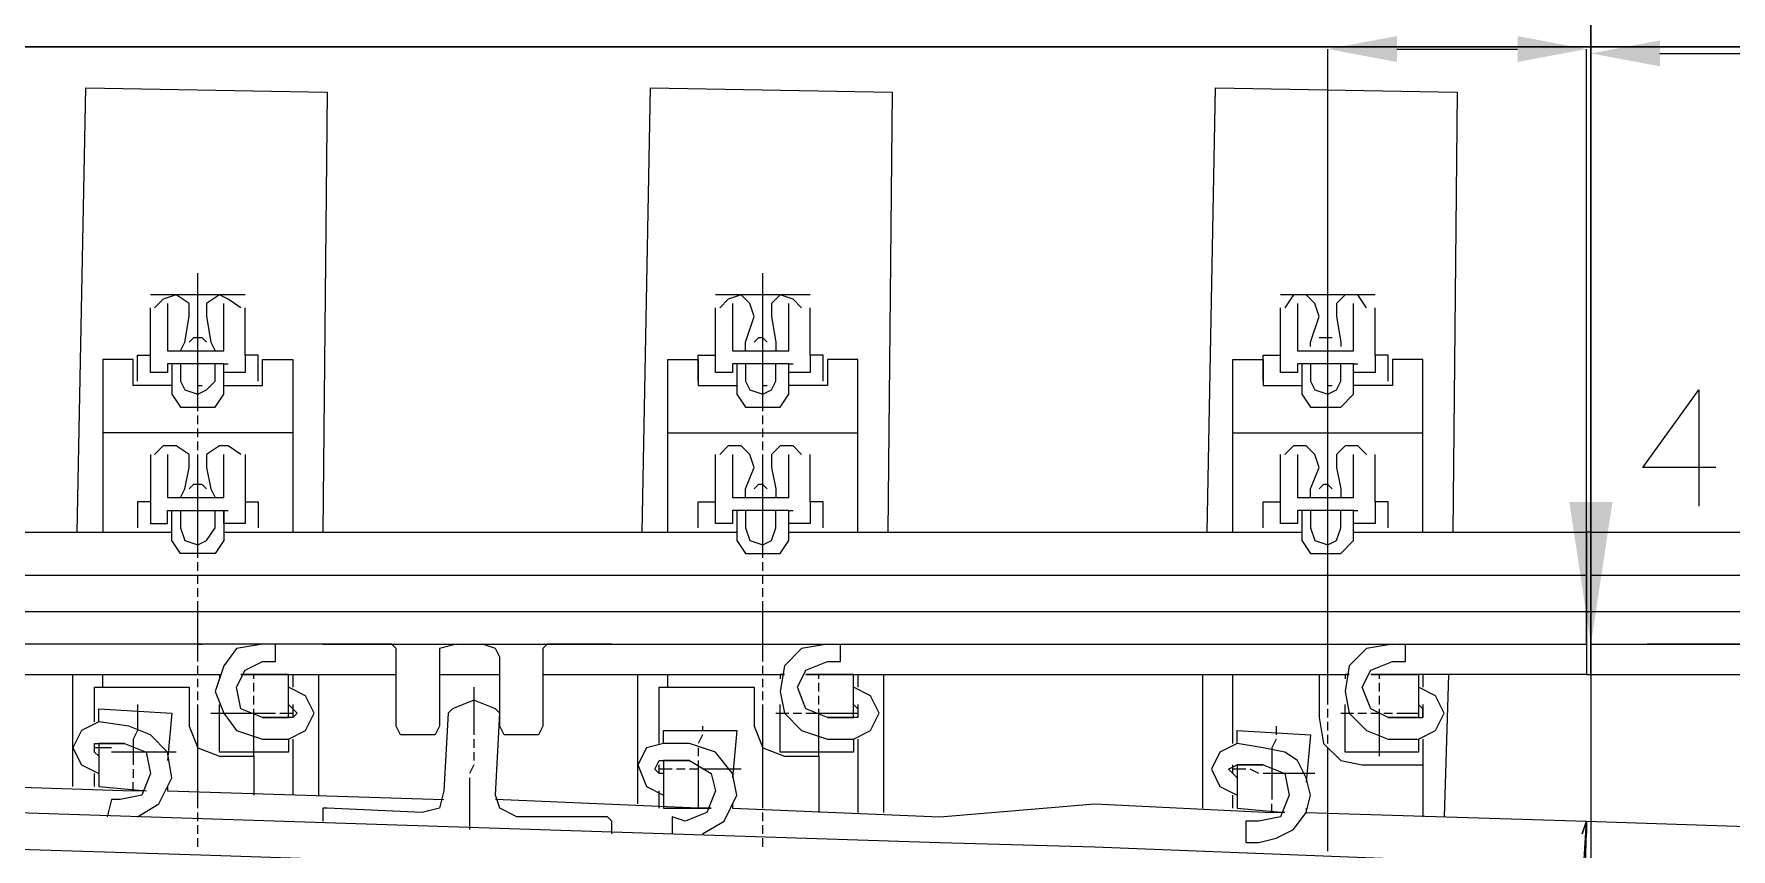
# Model space of a CAD drawing. Header units: millimetres. Extents: x -45 to 90, y -17 to 16.
# Drawn here: x 15.128 to 16.931, y 0.497 to 1.364 of the extents above; entities that cross this region are included whole.
import ezdxf

# ---------------------------------------------------------------- set-up
doc = ezdxf.new("R2010")
doc.units = ezdxf.units.MM
doc.layers.add('PDF_Geometry', color=7, linetype='Continuous')
doc.layers.add('PDF_Solid Fills', color=7, linetype='Continuous')

msp = doc.modelspace()

# ---------------------------------------------------------------- linework, layer by layer
at = {"color": 5}
msp.add_line((0, 1.35), (53.4325, 1.35), dxfattribs=at)
at = {"color": 2}
msp.add_line((0, 0.75), (53.4325, 0.75), dxfattribs=at)
at = {"color": 6}
msp.add_lwpolyline([(-0.0021, -1.3499), (23.64, -1.95), (23.7209, 1.35), (0.0002, 1.3501)], close=True, dxfattribs=at)
at = {"color": 2}
msp.add_arc((-0.8299, -500.0575), 500.8082, 85.235272, 89.904911, dxfattribs=at)
at = {"layer": 'PDF_Geometry', "lineweight": 25}
for points in [[(16.7825, 0.8664), (16.7825, 2.2141)], [(16.7825, 1.554), (16.7825, 0.7151), (16.8421, 0.7151)], [(16.7825, 0.7885), (16.8421, 0.7885), (18.6024, 0.7885), (18.6024, 0.7151), (18.6024, 1.554)], [(15.5768, 0.7151), (15.5585, 0.7107), (15.5585, 0.7014), (15.5585, 0.628), (15.5539, 0.6189), (15.5493, 0.6189), (15.5218, 0.6189), (15.5172, 0.6189), (15.5127, 0.628), (15.5127, 0.706), (15.5127, 0.7107), (15.5081, 0.7151), (15.4943, 0.7151), (15.4897, 0.7151), (15.4576, 0.7151), (15.4485, 0.7151), (15.4393, 0.7151), (15.4347, 0.7151), (15.5768, 0.7151), (15.6043, 0.7151), (15.7419, 0.7151), (15.9711, 0.7151), (15.9848, 0.7151), (16.5716, 0.7151), (16.5853, 0.7151), (16.7183, 0.7151), (16.7779, 0.7151), (16.7779, 1.3477)], [(16.5028, 0.6509), (16.5028, 0.6601), (16.5028, 0.6647), (16.5028, 0.6739), (16.5028, 0.6784), (16.5028, 0.6876), (16.5028, 0.6922), (16.5028, 0.7014), (16.5028, 0.706), (16.5028, 0.7151), (16.5028, 1.3477)], [(16.5762, 1.3477), (16.7045, 1.3477)], [(16.7825, 0.8343), (16.7825, 1.3431)], [(16.8558, 1.3431), (17.0254, 1.3431)], [(15.1734, 0.8343), (15.1826, 1.3065), (15.4393, 1.3019), (15.4347, 0.8343)], [(15.774, 0.8343), (15.7831, 1.3065), (16.0398, 1.3019), (16.0352, 0.8343)], [(16.3745, 0.8343), (16.3836, 1.3065), (16.6404, 1.3019), (16.6358, 0.8343)], [(15.3018, 1.0727), (15.3018, 1.0864), (15.3018, 1.1002), (15.3018, 1.1094)], [(15.9023, 1.0727), (15.9023, 1.0864), (15.9023, 1.1002), (15.9023, 1.1094)], [(16.5028, 1.0268), (16.5028, 1.0406), (16.5028, 1.0545), (16.5028, 1.0681), (16.5028, 1.0819), (16.5028, 1.0956), (16.5028, 1.1094)], [(16.5028, 1.091), (16.5028, 1.1048)], [(15.3522, 1.0864), (15.2514, 1.0864)], [(15.2835, 1.0268), (15.288, 1.036), (15.2926, 1.0635), (15.2926, 1.0773), (15.2789, 1.0864), (15.2651, 1.0819), (15.2559, 1.0727)], [(15.3018, 1.036), (15.3018, 1.0452), (15.3018, 1.0498), (15.3018, 1.0589), (15.3018, 1.0635), (15.3018, 1.0727), (15.3018, 1.0773), (15.3018, 1.0864), (15.3018, 1.091), (15.3018, 1.1002)], [(15.3476, 1.0727), (15.3339, 1.0819), (15.3247, 1.0864), (15.311, 1.0773), (15.311, 1.0635), (15.3155, 1.036), (15.3201, 1.0268)], [(15.9527, 1.0864), (15.8519, 1.0864)], [(15.884, 1.0268), (15.884, 1.036), (15.8931, 1.0635), (15.8886, 1.0773), (15.8794, 1.0864), (15.8656, 1.0819), (15.8565, 1.0727)], [(15.9023, 1.036), (15.9023, 1.0452), (15.9023, 1.0498), (15.9023, 1.0589), (15.9023, 1.0635), (15.9023, 1.0727), (15.9023, 1.0773), (15.9023, 1.0864), (15.9023, 1.091), (15.9023, 1.1002)], [(15.9436, 1.0727), (15.9344, 1.0819), (15.9206, 1.0864), (15.9115, 1.0773), (15.9115, 1.0635), (15.9161, 1.036), (15.9161, 1.0268)], [(16.5533, 1.0864), (16.4524, 1.0864)], [(16.4845, 1.0314), (16.4845, 1.036), (16.4937, 1.0635), (16.4891, 1.0773), (16.4799, 1.0864), (16.4662, 1.0864), (16.457, 1.0727)], [(16.5028, 1.0131), (16.5028, 1.0223), (16.5028, 1.0314), (16.5028, 1.036), (16.5028, 1.0452), (16.5028, 1.0498), (16.5028, 1.0589), (16.5028, 1.0635), (16.5028, 1.0727), (16.5028, 1.0773), (16.5028, 1.0864)], [(16.5441, 1.0727), (16.5349, 1.0864), (16.5212, 1.0864), (16.512, 1.0773), (16.512, 1.0635), (16.5166, 1.036), (16.5166, 1.0314)], [(15.2376, 0.9948), (15.2376, 1.0223), (15.2514, 1.0223), (15.2514, 1.0727)], [(15.2697, 1.0773), (15.2697, 1.0268), (15.3293, 1.0268), (15.3293, 1.0773)], [(15.3018, 1.0589), (15.3018, 1.0681)], [(15.366, 0.9948), (15.366, 1.0223), (15.3522, 1.0223), (15.3522, 1.0727)], [(15.8335, 0.9948), (15.8335, 1.0223), (15.8519, 1.0223), (15.8519, 1.0727)], [(15.8702, 1.0773), (15.8702, 1.0268), (15.9298, 1.0268), (15.9298, 1.0773)], [(15.9023, 1.0589), (15.9023, 1.0681)], [(15.9665, 0.9948), (15.9665, 1.0223), (15.9527, 1.0223), (15.9527, 1.0727)], [(16.4341, 0.9948), (16.4341, 1.0223), (16.4524, 1.0223), (16.4524, 1.0727)], [(16.4707, 1.0773), (16.4707, 1.0268), (16.5303, 1.0268), (16.5303, 1.0773)], [(16.567, 0.9948), (16.567, 1.0223), (16.5533, 1.0223), (16.5533, 1.0727)], [(15.3018, 1.0452), (15.3018, 1.0545)], [(15.9023, 1.0452), (15.9023, 1.0545)], [(15.311, 1.036), (15.3064, 1.0406), (15.2972, 1.0406), (15.2926, 1.036)], [(15.3018, 1.0223), (15.3018, 1.0314), (15.3018, 1.0406)], [(15.9069, 1.036), (15.9023, 1.0406), (15.8977, 1.0406), (15.8931, 1.036)], [(15.9023, 1.0223), (15.9023, 1.0314), (15.9023, 1.0406)], [(16.5074, 1.0406), (16.5028, 1.0406), (16.4982, 1.0406), (16.4937, 1.0406)], [(15.2743, 0.9902), (15.233, 0.9902), (15.233, 1.0177), (15.2009, 1.0177), (15.2009, 0.8343)], [(15.2743, 1.0131), (15.2743, 0.981), (15.2835, 0.9672), (15.3201, 0.9672), (15.3293, 0.981), (15.3293, 1.0131), (15.2743, 1.0131), (15.2697, 1.0131), (15.2697, 1.0039), (15.2514, 1.0039), (15.2514, 1.0223)], [(15.2835, 1.0131), (15.2835, 0.9948), (15.288, 0.9856), (15.3018, 0.981), (15.311, 0.9856), (15.3201, 0.9948), (15.3201, 1.0131)], [(15.3018, 0.9627), (15.3018, 0.9718), (15.3018, 0.9764), (15.3018, 0.9856), (15.3018, 0.9902), (15.3018, 0.9993), (15.3018, 1.0039), (15.3018, 1.0131), (15.3018, 1.0177), (15.3018, 1.0268)], [(15.3018, 1.0085), (15.3018, 1.0177)], [(15.3522, 1.0223), (15.3522, 1.0039), (15.3293, 1.0039), (15.3293, 1.0131), (15.3339, 1.0131)], [(15.3293, 0.9902), (15.3706, 0.9902), (15.3706, 1.0177), (15.4026, 1.0177), (15.4026, 0.8343)], [(15.8015, 0.8343), (15.8015, 1.0177), (15.8335, 1.0177), (15.8335, 0.9902), (15.8748, 0.9902)], [(15.8748, 1.0131), (15.8748, 0.981), (15.884, 0.9672), (15.9206, 0.9672), (15.9298, 0.981), (15.9298, 1.0131), (15.8748, 1.0131), (15.8702, 1.0131), (15.8702, 1.0039), (15.8519, 1.0039), (15.8519, 1.0223)], [(15.884, 1.0131), (15.884, 0.9948), (15.8886, 0.9856), (15.9023, 0.981), (15.9115, 0.9856), (15.9161, 0.9948), (15.9161, 1.0131)], [(15.9023, 0.9627), (15.9023, 0.9718), (15.9023, 0.9764), (15.9023, 0.9856), (15.9023, 0.9902), (15.9023, 0.9993), (15.9023, 1.0039), (15.9023, 1.0131), (15.9023, 1.0177), (15.9023, 1.0268)], [(15.9023, 1.0085), (15.9023, 1.0177)], [(15.9527, 1.0223), (15.9527, 1.0039), (15.9298, 1.0039), (15.9298, 1.0131), (15.9344, 1.0131)], [(16.0032, 0.8343), (16.0032, 1.0177), (15.9711, 1.0177), (15.9711, 0.9902), (15.9298, 0.9902)], [(16.402, 0.8343), (16.402, 1.0177), (16.4341, 1.0177), (16.4341, 0.9902), (16.4753, 0.9902)], [(16.4753, 1.0131), (16.4753, 0.981), (16.4845, 0.9672), (16.5166, 0.9672), (16.5303, 0.981), (16.5303, 1.0131), (16.4753, 1.0131), (16.4707, 1.0131), (16.4707, 1.0039), (16.4524, 1.0039), (16.4524, 1.0223)], [(16.4845, 1.0131), (16.4845, 0.9948), (16.4891, 0.9856), (16.5028, 0.981), (16.512, 0.9856), (16.5166, 0.9948), (16.5166, 1.0131)], [(16.5028, 0.9993), (16.5028, 1.0085), (16.5028, 1.0177)], [(16.5533, 1.0223), (16.5533, 1.0039), (16.5303, 1.0039), (16.5303, 1.0131), (16.5349, 1.0131)], [(16.6037, 0.8343), (16.6037, 1.0177), (16.5716, 1.0177), (16.5716, 0.9902), (16.5303, 0.9902)], [(15.3018, 0.9902), (15.3018, 1.0039)], [(15.9023, 0.9902), (15.9023, 1.0039)], [(16.5028, 0.9902), (16.5028, 1.0039)], [(16.5028, 0.9856), (16.5028, 0.9948)], [(16.5028, 0.9168), (16.5028, 0.926), (16.5028, 0.9306), (16.5028, 0.9399), (16.5028, 0.9443), (16.5028, 0.9535), (16.5028, 0.9581), (16.5028, 0.9672), (16.5028, 0.9718), (16.5028, 0.981)], [(16.9154, 0.9031), (16.8375, 0.9031), (16.8971, 0.9856), (16.8971, 0.8618)], [(15.3018, 0.9489), (15.3018, 0.9581)], [(15.9023, 0.9489), (15.9023, 0.9581)], [(15.4026, 0.9399), (15.2009, 0.9399)], [(15.3018, 0.9352), (15.3018, 0.9443)], [(15.8015, 0.9399), (16.0032, 0.9399)], [(15.9023, 0.9352), (15.9023, 0.9443)], [(16.402, 0.9399), (16.6037, 0.9399)], [(15.2835, 0.871), (15.288, 0.8802), (15.2926, 0.9031), (15.2926, 0.9168), (15.2789, 0.926), (15.2651, 0.926), (15.2559, 0.9168)], [(15.3018, 0.9214), (15.3018, 0.9306)], [(15.3476, 0.9168), (15.3339, 0.926), (15.3247, 0.926), (15.311, 0.9168), (15.311, 0.9031), (15.3155, 0.8802), (15.3201, 0.871)], [(15.884, 0.871), (15.884, 0.8802), (15.8931, 0.9031), (15.8886, 0.9168), (15.8794, 0.926), (15.8656, 0.926), (15.8565, 0.9168)], [(15.9023, 0.9214), (15.9023, 0.9306)], [(15.9436, 0.9168), (15.9344, 0.926), (15.9206, 0.926), (15.9115, 0.9168), (15.9115, 0.9031), (15.9161, 0.8802), (15.9161, 0.871)], [(16.4845, 0.871), (16.4845, 0.8802), (16.4937, 0.9031), (16.4891, 0.9168), (16.4799, 0.926), (16.4662, 0.926), (16.457, 0.9168)], [(16.5441, 0.9168), (16.5349, 0.926), (16.5212, 0.926), (16.512, 0.9168), (16.512, 0.9031), (16.5166, 0.8802), (16.5166, 0.871)], [(15.2514, 0.9168), (15.2514, 0.8664), (15.2376, 0.8664), (15.2376, 0.8389)], [(15.2697, 0.9168), (15.2697, 0.871), (15.3293, 0.871), (15.3293, 0.9168)], [(15.3018, 0.8068), (15.3018, 0.8206), (15.3018, 0.8343), (15.3018, 0.8481), (15.3018, 0.8618), (15.3018, 0.8756), (15.3018, 0.8893), (15.3018, 0.9031), (15.3018, 0.9168)], [(15.3522, 0.9168), (15.3522, 0.8664), (15.366, 0.8664), (15.366, 0.8389)], [(15.8335, 0.8389), (15.8335, 0.8664), (15.8519, 0.8664), (15.8519, 0.9168)], [(15.8702, 0.9168), (15.8702, 0.871), (15.9298, 0.871), (15.9298, 0.9168)], [(15.9023, 0.8068), (15.9023, 0.8206), (15.9023, 0.8343), (15.9023, 0.8481), (15.9023, 0.8618), (15.9023, 0.8756), (15.9023, 0.8893), (15.9023, 0.9031), (15.9023, 0.9168)], [(15.9665, 0.8389), (15.9665, 0.8664), (15.9527, 0.8664), (15.9527, 0.9168)], [(16.4341, 0.8389), (16.4341, 0.8664), (16.4524, 0.8664), (16.4524, 0.9168)], [(16.4707, 0.9168), (16.4707, 0.871), (16.5303, 0.871), (16.5303, 0.9168)], [(16.5028, 0.9031), (16.5028, 0.9122)], [(16.567, 0.8389), (16.567, 0.8664), (16.5533, 0.8664), (16.5533, 0.9168)], [(15.311, 0.8802), (15.3064, 0.8847), (15.2972, 0.8847), (15.2926, 0.8802)], [(15.9069, 0.8802), (15.9023, 0.8847), (15.8977, 0.8847), (15.8931, 0.8802)], [(16.5074, 0.8802), (16.5028, 0.8847), (16.4982, 0.8847), (16.4937, 0.8802)], [(16.5028, 0.8893), (16.5028, 0.8985)], [(16.5028, 0.8756), (16.5028, 0.8847)], [(15.2514, 0.8664), (15.2514, 0.8435), (15.2697, 0.8435), (15.2697, 0.8572), (15.2743, 0.8572), (15.3293, 0.8572), (15.3293, 0.8253), (15.3201, 0.8114), (15.2835, 0.8114), (15.2743, 0.8253), (15.2743, 0.8572)], [(15.3522, 0.8664), (15.3522, 0.8435), (15.3293, 0.8435), (15.3293, 0.8572), (15.3339, 0.8572)], [(15.8748, 0.8572), (15.8748, 0.8253), (15.884, 0.8114), (15.9206, 0.8114), (15.9298, 0.8253), (15.9298, 0.8572), (15.8748, 0.8572), (15.8702, 0.8572), (15.8702, 0.8435), (15.8519, 0.8435), (15.8519, 0.8664)], [(15.9527, 0.8664), (15.9527, 0.8435), (15.9298, 0.8435), (15.9298, 0.8572), (15.9344, 0.8572)], [(16.4753, 0.8572), (16.4753, 0.8253), (16.4845, 0.8114), (16.5166, 0.8114), (16.5303, 0.8253), (16.5303, 0.8572), (16.4753, 0.8572), (16.4707, 0.8572), (16.4707, 0.8435), (16.4524, 0.8435), (16.4524, 0.8664)], [(16.5028, 0.761), (16.5028, 0.7747), (16.5028, 0.7885), (16.5028, 0.8022), (16.5028, 0.816), (16.5028, 0.8297), (16.5028, 0.8435), (16.5028, 0.8572), (16.5028, 0.871)], [(16.5533, 0.8664), (16.5533, 0.8435), (16.5303, 0.8435), (16.5303, 0.8572), (16.5349, 0.8572)], [(15.2835, 0.8572), (15.2835, 0.8389), (15.288, 0.8253), (15.3018, 0.8206), (15.311, 0.8253), (15.3201, 0.8389), (15.3201, 0.8572)], [(15.884, 0.8572), (15.884, 0.8389), (15.8886, 0.8253), (15.9023, 0.8206), (15.9115, 0.8253), (15.9161, 0.8389), (15.9161, 0.8572)], [(16.4845, 0.8572), (16.4845, 0.8389), (16.4891, 0.8253), (16.5028, 0.8206), (16.512, 0.8253), (16.5166, 0.8389), (16.5166, 0.8572)], [(14.7288, 0.8343), (15.2743, 0.8343)], [(15.3293, 0.8343), (15.8748, 0.8343)], [(15.9298, 0.8343), (16.4753, 0.8343)], [(16.5303, 0.8343), (16.7779, 0.8343), (16.7779, 0.8206)], [(16.7825, 0.683), (16.7825, 0.8343), (16.7779, 0.8343), (16.7779, 0.683), (16.7825, 0.683), (16.8008, 0.683), (17.1263, 0.683), (17.1217, 0.683), (17.1217, 0.6784)], [(16.7825, 0.8206), (16.7825, 0.8343), (17.0758, 0.8343)], [(15.3018, 0.7931), (15.3018, 0.8022)], [(15.9023, 0.7931), (15.9023, 0.8022)], [(-0.8068, 0.7885), (-0.7472, 0.7885), (16.7183, 0.7885), (16.7779, 0.7885)], [(15.3018, 0.7793), (15.3018, 0.7885)], [(15.9023, 0.7793), (15.9023, 0.7885)], [(15.3018, 0.7655), (15.3018, 0.7747)], [(15.3018, 0.6968), (15.3018, 0.706), (15.3018, 0.7107), (15.3018, 0.7197), (15.3018, 0.7243), (15.3018, 0.7335), (15.3018, 0.738), (15.3018, 0.7472), (15.3018, 0.7518), (15.3018, 0.761)], [(15.9023, 0.7655), (15.9023, 0.7747)], [(15.9023, 0.6968), (15.9023, 0.706), (15.9023, 0.7107), (15.9023, 0.7197), (15.9023, 0.7243), (15.9023, 0.7335), (15.9023, 0.738), (15.9023, 0.7472), (15.9023, 0.7518), (15.9023, 0.761)], [(16.5028, 0.7472), (16.5028, 0.7564)], [(16.5028, 0.7335), (16.5028, 0.7426)], [(16.5028, 0.7197), (16.5028, 0.7289)], [(16.0903, 0.4309), (14.5408, 0.4815), (12.9501, 0.5272), (10.6122, 0.5868), (8.2789, 0.6326), (7.683, 0.6464), (3.9882, 0.6922), (0.298, 0.7151), (0.1971, 0.7151), (-0.0046, 0.7151), (0.1971, 0.7151), (7.683, 0.7151), (8.2789, 0.706), (10.6168, 0.6601), (12.9501, 0.6005), (14.5408, 0.5547), (16.0903, 0.5043), (16.2553, 0.4997), (16.7137, 0.4815), (16.7733, 0.4815)], [(15.4347, 0.7151), (15.3843, 0.7151), (15.3706, 0.7151), (14.7838, 0.7151), (14.77, 0.7151), (14.7471, 0.7107), (14.7288, 0.6922), (14.7196, 0.6647), (14.7288, 0.6418), (14.7425, 0.6234), (14.77, 0.6143), (14.7975, 0.6143), (14.7975, 0.6005), (14.7242, 0.6005), (14.7242, 0.6509)], [(15.3706, 0.7151), (15.343, 0.7107), (15.3293, 0.6922), (15.3201, 0.6647), (15.3293, 0.6418), (15.343, 0.6234), (15.3706, 0.6143), (15.3981, 0.6143), (15.3981, 0.6005), (15.3247, 0.6005), (15.3247, 0.6509)], [(15.3706, 0.6372), (15.3476, 0.6464), (15.343, 0.6693), (15.3522, 0.6876), (15.3706, 0.6968), (15.3843, 0.6968), (15.3843, 0.7151)], [(15.7419, 0.7151), (15.7373, 0.7151), (15.7235, 0.7151), (15.7189, 0.7151), (15.6914, 0.7151), (15.6823, 0.7151), (15.6731, 0.7151), (15.6685, 0.7107), (15.6685, 0.706), (15.6685, 0.628), (15.6639, 0.6189), (15.6594, 0.6189), (15.6318, 0.6189), (15.6273, 0.6189), (15.6227, 0.628), (15.6227, 0.7014), (15.6181, 0.7107), (15.6043, 0.7151)], [(15.9711, 0.7151), (15.9436, 0.7107), (15.9252, 0.6922), (15.9206, 0.6647), (15.9252, 0.6418), (15.9436, 0.6234), (15.9711, 0.6143), (15.9986, 0.6143), (15.9986, 0.6005), (15.9206, 0.6005), (15.9206, 0.6509)], [(15.9711, 0.6372), (15.9482, 0.6464), (15.939, 0.6693), (15.9482, 0.6876), (15.9711, 0.6968), (15.9848, 0.6968), (15.9848, 0.7151)], [(16.7825, 0.7151), (16.7825, 0.408), (16.7733, 0.408), (16.7137, 0.408), (16.2553, 0.4263), (16.0903, 0.4309), (15.9619, 0.4355)], [(16.5716, 0.7151), (16.5441, 0.7107), (16.5257, 0.6922), (16.5212, 0.6647), (16.5257, 0.6418), (16.5441, 0.6234), (16.567, 0.6143), (16.5991, 0.6143), (16.5991, 0.6005), (16.5212, 0.6005), (16.5212, 0.6509)], [(16.567, 0.6372), (16.5487, 0.6464), (16.5395, 0.6693), (16.5487, 0.6876), (16.5716, 0.6968), (16.5853, 0.6968), (16.5853, 0.7151)], [(18.6024, 0.7151), (16.8421, 0.7151), (17.1675, 0.7151), (17.1446, 0.7107), (17.1263, 0.6922), (17.1217, 0.6647), (17.1263, 0.6418), (17.1446, 0.6234), (17.1675, 0.6143), (17.1996, 0.6143), (17.1996, 0.6005), (17.1217, 0.6005), (17.1217, 0.6509)], [(15.3018, 0.683), (15.3018, 0.6922)], [(15.9023, 0.683), (15.9023, 0.6922)], [(14.7975, 0.6509), (14.8021, 0.6464), (14.8067, 0.6418), (14.8021, 0.6372), (14.7975, 0.6372), (14.77, 0.6372), (14.7975, 0.6372), (14.7975, 0.683), (14.7471, 0.683), (15.3247, 0.683), (15.3247, 0.6784)], [(15.1689, 0.5638), (15.1689, 0.683)], [(15.1918, 0.6326), (15.1918, 0.6693), (15.2926, 0.6693), (15.2926, 0.628), (15.3018, 0.6051), (15.3247, 0.5961), (15.3614, 0.5961), (15.3614, 0.5547)], [(15.2009, 0.6693), (15.2009, 0.683)], [(15.3018, 0.6693), (15.3018, 0.6784)], [(15.3981, 0.6509), (15.4026, 0.6464), (15.4072, 0.6418), (15.4026, 0.6372), (15.3981, 0.6372), (15.3706, 0.6372), (15.3981, 0.6372), (15.3981, 0.683), (15.3476, 0.683), (15.5127, 0.683)], [(15.3614, 0.6784), (15.3614, 0.683)], [(15.3614, 0.6647), (15.3614, 0.6739)], [(15.3981, 0.6143), (15.4164, 0.6234), (15.4256, 0.6418), (15.4164, 0.6601), (15.3981, 0.6693)], [(15.4026, 0.683), (15.4026, 0.6693)], [(15.4301, 0.683), (15.4301, 0.5547)], [(15.5585, 0.683), (15.6227, 0.683)], [(15.5952, 0.6693), (15.5952, 0.6601), (15.5952, 0.6555), (15.5952, 0.6464), (15.5952, 0.6418), (15.5952, 0.6326), (15.5952, 0.628), (15.5952, 0.6189)], [(15.6685, 0.683), (15.9252, 0.683), (15.9206, 0.683), (15.9206, 0.6784)], [(15.7694, 0.5455), (15.7694, 0.683)], [(15.7923, 0.6097), (15.7923, 0.6693), (15.8931, 0.6693), (15.8931, 0.628), (15.9023, 0.6051), (15.9252, 0.5961), (15.9619, 0.5961), (15.9619, 0.5363)], [(15.8015, 0.6693), (15.8015, 0.683)], [(15.9023, 0.6693), (15.9023, 0.6784)], [(15.9986, 0.6509), (16.0032, 0.6464), (16.0032, 0.6418), (16.0032, 0.6372), (15.9986, 0.6372), (15.9711, 0.6372), (15.9986, 0.6372), (15.9986, 0.683), (15.9482, 0.683), (16.5257, 0.683), (16.5212, 0.683), (16.5212, 0.6784)], [(15.9619, 0.6784), (15.9619, 0.683)], [(15.9619, 0.6647), (15.9619, 0.6739)], [(15.9986, 0.6143), (16.0169, 0.6234), (16.0261, 0.6418), (16.0169, 0.6601), (15.9986, 0.6693)], [(16.0032, 0.683), (16.0032, 0.6693)], [(16.0307, 0.683), (16.0307, 0.5363)], [(16.3699, 0.5409), (16.3699, 0.683)], [(16.402, 0.6097), (16.402, 0.683), (16.4937, 0.683), (16.4937, 0.6372), (16.4982, 0.6097), (16.5166, 0.5914), (16.5395, 0.5868), (16.6037, 0.5868)], [(16.7779, 0.683), (16.7595, 0.683), (16.5487, 0.683), (16.5991, 0.683), (16.5991, 0.6372), (16.567, 0.6372), (16.5991, 0.6372), (16.6037, 0.6372), (16.6037, 0.6418), (16.6037, 0.6464), (16.5991, 0.6509)], [(16.5578, 0.6784), (16.5578, 0.683)], [(16.5578, 0.6647), (16.5578, 0.6739)], [(16.5991, 0.6143), (16.6174, 0.6234), (16.6266, 0.6418), (16.6174, 0.6601), (16.5991, 0.6693)], [(16.6037, 0.683), (16.6037, 0.6693)], [(16.6312, 0.683), (16.6266, 0.5318)], [(15.2376, 0.6509), (15.2376, 0.6418), (15.2376, 0.6372), (15.2376, 0.628), (15.2376, 0.6234), (15.233, 0.6143), (15.233, 0.6097), (15.233, 0.6005), (15.233, 0.5961), (15.233, 0.5868)], [(15.3018, 0.6555), (15.3018, 0.6647)], [(15.3018, 0.5409), (15.3018, 0.5547), (15.3018, 0.5684), (15.3018, 0.5822), (15.3018, 0.5961), (15.3018, 0.6097), (15.3018, 0.6234), (15.3018, 0.6372), (15.3018, 0.6509)], [(15.3614, 0.6509), (15.3614, 0.6601)], [(15.4026, 0.6509), (15.4026, 0.6372)], [(15.7419, 0.5134), (15.7419, 0.5226), (15.7419, 0.5272), (15.7373, 0.5318), (15.7281, 0.5318), (15.7189, 0.5318), (15.6731, 0.5318), (15.641, 0.5318), (15.6227, 0.5409), (15.6181, 0.5547), (15.6227, 0.6418), (15.6181, 0.6464), (15.5952, 0.6555), (15.5723, 0.6464), (15.5677, 0.6418), (15.5631, 0.5593), (15.5585, 0.5409), (15.5402, 0.5363), (15.4393, 0.5409), (15.4347, 0.5409), (15.4347, 0.5363), (15.4347, 0.5272)], [(15.9023, 0.6555), (15.9023, 0.6647)], [(15.9023, 0.5409), (15.9023, 0.5547), (15.9023, 0.5684), (15.9023, 0.5822), (15.9023, 0.5961), (15.9023, 0.6097), (15.9023, 0.6234), (15.9023, 0.6372), (15.9023, 0.6509)], [(15.9619, 0.6509), (15.9619, 0.6601)], [(16.0032, 0.6509), (16.0032, 0.6372)], [(16.5578, 0.6509), (16.5578, 0.6601)], [(16.6037, 0.6509), (16.6037, 0.6372)], [(15.1964, 0.6326), (15.178, 0.6234), (15.1689, 0.6051), (15.178, 0.5868), (15.1964, 0.5776)], [(15.2376, 0.5318), (15.2605, 0.5455), (15.2743, 0.573), (15.2697, 0.6005), (15.2514, 0.6189), (15.2284, 0.628), (15.1964, 0.6326), (15.1964, 0.6464), (15.2743, 0.6418), (15.2697, 0.5914)], [(15.3155, 0.6418), (15.3293, 0.6418), (15.3339, 0.6418), (15.343, 0.6418), (15.3476, 0.6418), (15.3568, 0.6418), (15.3614, 0.6418), (15.3706, 0.6418), (15.3751, 0.6418), (15.3843, 0.6418)], [(15.3614, 0.5961), (15.3614, 0.6051), (15.3614, 0.6189), (15.3614, 0.6326), (15.3614, 0.6464)], [(15.3889, 0.6418), (15.4026, 0.6418)], [(15.9161, 0.6418), (15.9298, 0.6418)], [(15.9344, 0.6418), (15.9436, 0.6418)], [(15.9482, 0.6418), (15.9573, 0.6418), (15.9619, 0.6418), (15.9711, 0.6418), (15.9757, 0.6418), (15.9848, 0.6418), (15.9894, 0.6418), (16.0032, 0.6418)], [(15.9619, 0.5961), (15.9619, 0.6051), (15.9619, 0.6189), (15.9619, 0.6326), (15.9619, 0.6464)], [(16.5028, 0.6372), (16.5028, 0.6464)], [(16.5028, 0.6234), (16.5028, 0.6326)], [(16.5166, 0.6418), (16.5303, 0.6418)], [(16.5349, 0.6418), (16.5441, 0.6418)], [(16.5487, 0.6418), (16.5578, 0.6418)], [(16.5578, 0.5961), (16.5578, 0.6051), (16.5578, 0.6189), (16.5578, 0.6326), (16.5578, 0.6464)], [(16.5624, 0.6418), (16.5716, 0.6418)], [(16.5762, 0.6418), (16.5853, 0.6418), (16.5899, 0.6418), (16.5991, 0.6418)], [(15.4026, 0.6143), (15.4026, 0.5547)], [(15.5952, 0.6143), (15.5952, 0.6051)], [(15.8381, 0.5134), (15.8611, 0.5272), (15.8748, 0.5547), (15.8702, 0.5776), (15.8519, 0.6005), (15.8244, 0.6097), (15.7969, 0.6097), (15.7969, 0.6234), (15.8748, 0.6234), (15.8702, 0.573)], [(15.8381, 0.6189), (15.8335, 0.6097)], [(15.8381, 0.628), (15.8381, 0.6234)], [(16.0032, 0.6143), (16.0032, 0.5363)], [(16.4341, 0.5868), (16.457, 0.5776), (16.4616, 0.5547), (16.4524, 0.5318), (16.4295, 0.5272), (16.4157, 0.5272), (16.4157, 0.5043), (16.4295, 0.5043), (16.4478, 0.5088), (16.4662, 0.518), (16.4799, 0.5363), (16.4845, 0.5547), (16.4799, 0.573), (16.4707, 0.5914), (16.457, 0.6005), (16.4341, 0.6051), (16.4066, 0.6097), (16.4066, 0.6234), (16.4845, 0.6189), (16.4799, 0.5684)], [(16.4478, 0.6143), (16.4432, 0.6051), (16.4432, 0.6005), (16.4432, 0.5914), (16.4432, 0.5868), (16.4432, 0.5776), (16.4432, 0.573), (16.4432, 0.5638), (16.4432, 0.5593), (16.4432, 0.5501)], [(16.4478, 0.628), (16.4478, 0.6189)], [(16.5028, 0.6097), (16.5028, 0.6189)], [(16.6037, 0.6143), (16.6037, 0.5318)], [(15.1918, 0.6005), (15.1918, 0.6097)], [(15.1964, 0.5961), (15.1918, 0.6005), (15.1918, 0.6051), (15.1918, 0.6097), (15.1964, 0.6097), (15.2239, 0.6097), (15.1964, 0.6097), (15.1964, 0.5638), (15.2468, 0.5593), (15.233, 0.5593)], [(15.2101, 0.6051), (15.2055, 0.6051), (15.1918, 0.6051)], [(15.2239, 0.6097), (15.2468, 0.6005), (15.2514, 0.5776), (15.2422, 0.5547), (15.2193, 0.5501), (15.2101, 0.5501), (15.2055, 0.5318)], [(15.2789, 0.6005), (15.2651, 0.6005), (15.2605, 0.6005), (15.2514, 0.6005), (15.2468, 0.6005), (15.2376, 0.6005), (15.233, 0.6005), (15.2239, 0.6005), (15.2193, 0.6005), (15.2101, 0.6005)], [(15.5952, 0.6005), (15.5952, 0.5914)], [(15.7969, 0.6097), (15.7785, 0.6051), (15.7694, 0.5868), (15.7785, 0.5638), (15.7969, 0.5547)], [(15.8335, 0.6051), (15.8335, 0.5961)], [(16.4066, 0.6097), (16.3882, 0.6005), (16.3791, 0.5822), (16.3882, 0.5638), (16.4066, 0.5547)], [(16.5028, 0.4951), (16.5028, 0.5088), (16.5028, 0.5226), (16.5028, 0.5363), (16.5028, 0.5501), (16.5028, 0.5638), (16.5028, 0.5776), (16.5028, 0.5914), (16.5028, 0.6051)], [(14.6692, 0.5822), (14.6692, 0.5776), (15.233, 0.5593), (15.233, 0.5684)], [(15.1918, 0.5638), (15.1918, 0.5776)], [(15.233, 0.5822), (15.233, 0.573)], [(15.5952, 0.5868), (15.5906, 0.5776)], [(15.7969, 0.5776), (15.7923, 0.5776), (15.7877, 0.5822), (15.7923, 0.5914), (15.7969, 0.5914), (15.8244, 0.5914), (15.7969, 0.5914), (15.7969, 0.5409), (15.8473, 0.5409), (15.8335, 0.5409), (15.6181, 0.5501)], [(15.7923, 0.5776), (15.7923, 0.5868)], [(15.806, 0.5822), (15.7923, 0.5822)], [(15.8244, 0.5914), (15.8473, 0.5776), (15.8519, 0.5593), (15.8427, 0.5363), (15.8198, 0.5272), (15.806, 0.5318), (15.806, 0.5134)], [(15.8198, 0.5822), (15.8106, 0.5822)], [(15.8335, 0.5822), (15.8244, 0.5822)], [(15.8335, 0.5914), (15.8335, 0.5776), (15.8335, 0.5638), (15.8335, 0.5501), (15.8335, 0.5409)], [(15.8794, 0.5822), (15.8656, 0.5822), (15.8611, 0.5822), (15.8519, 0.5822), (15.8473, 0.5822), (15.8381, 0.5822)], [(16.4066, 0.573), (16.3974, 0.5822), (16.4066, 0.5868), (16.4341, 0.5868), (16.4066, 0.5868), (16.4066, 0.5409), (16.457, 0.5363), (16.4432, 0.5363), (16.4432, 0.5455)], [(16.402, 0.5776), (16.402, 0.5868)], [(16.4157, 0.5822), (16.402, 0.5822)], [(16.4295, 0.5776), (16.4203, 0.5822)], [(16.4891, 0.5776), (16.4753, 0.5776), (16.4707, 0.5776), (16.4616, 0.5776), (16.457, 0.5776), (16.4478, 0.5776), (16.4432, 0.5776), (16.4341, 0.5776)], [(15.2697, 0.5638), (15.2697, 0.5593), (15.5631, 0.5501)], [(15.5906, 0.573), (15.5906, 0.5593), (15.5906, 0.5455), (15.5906, 0.5318), (15.5906, 0.518)], [(15.7923, 0.5409), (15.7923, 0.5593)], [(15.8702, 0.5455), (15.8702, 0.5409), (16.0903, 0.5318), (16.2553, 0.5455), (16.4432, 0.5363)], [(16.402, 0.5409), (16.402, 0.5547)], [(15.3018, 0.5272), (15.3018, 0.5363)], [(15.9023, 0.5272), (15.9023, 0.5363)], [(16.4799, 0.5409), (16.4799, 0.5363), (16.7779, 0.5272), (16.7779, 0.5134), (16.7779, 0.5272), (16.7733, 0.3759), (16.7687, 0.3759), (16.7779, 0.5272), (17.0438, 0.518)], [(16.7733, 0.5134), (16.7779, 0.5272), (16.7733, 0.5134)], [(15.3018, 0.5134), (15.3018, 0.5226)], [(15.3018, 0.4997), (15.3018, 0.5088)], [(15.9023, 0.5134), (15.9023, 0.5226)], [(15.9023, 0.4997), (15.9023, 0.5088)]]:
    msp.add_lwpolyline(points, dxfattribs=at)
at = {"layer": 'PDF_Geometry', "lineweight": 9}
for points in [[(15.3018, 0.9902), (15.3064, 0.9902)], [(15.9023, 0.9902), (15.9069, 0.9902)], [(16.5028, 0.9902), (16.5074, 0.9902)], [(15.3018, 0.7151), (15.3064, 0.7151)], [(15.9023, 0.7151), (15.9069, 0.7151)], [(16.5028, 0.7151), (16.5074, 0.7151)]]:
    msp.add_lwpolyline(points, dxfattribs=at)
at = {"layer": 'PDF_Solid Fills', "transparency": 33554559}
for points in [[(16.5762, 1.3615), (16.5762, 1.334), (16.5028, 1.3477)], [(16.7045, 1.3615), (16.7045, 1.334), (16.7779, 1.3477)], [(16.8558, 1.3569), (16.8558, 1.3294), (16.7825, 1.3431)], [(16.7595, 0.8664), (16.8054, 0.8664), (16.7825, 0.7151)], [(16.7779, 0.5272), (16.7687, 0.3759), (16.7733, 0.3759)], [(16.7779, 0.5272), (16.7733, 0.3759), (16.7733, 0.3759)]]:
    msp.add_solid(points, dxfattribs=at)

doc.saveas('drawing.dxf')
